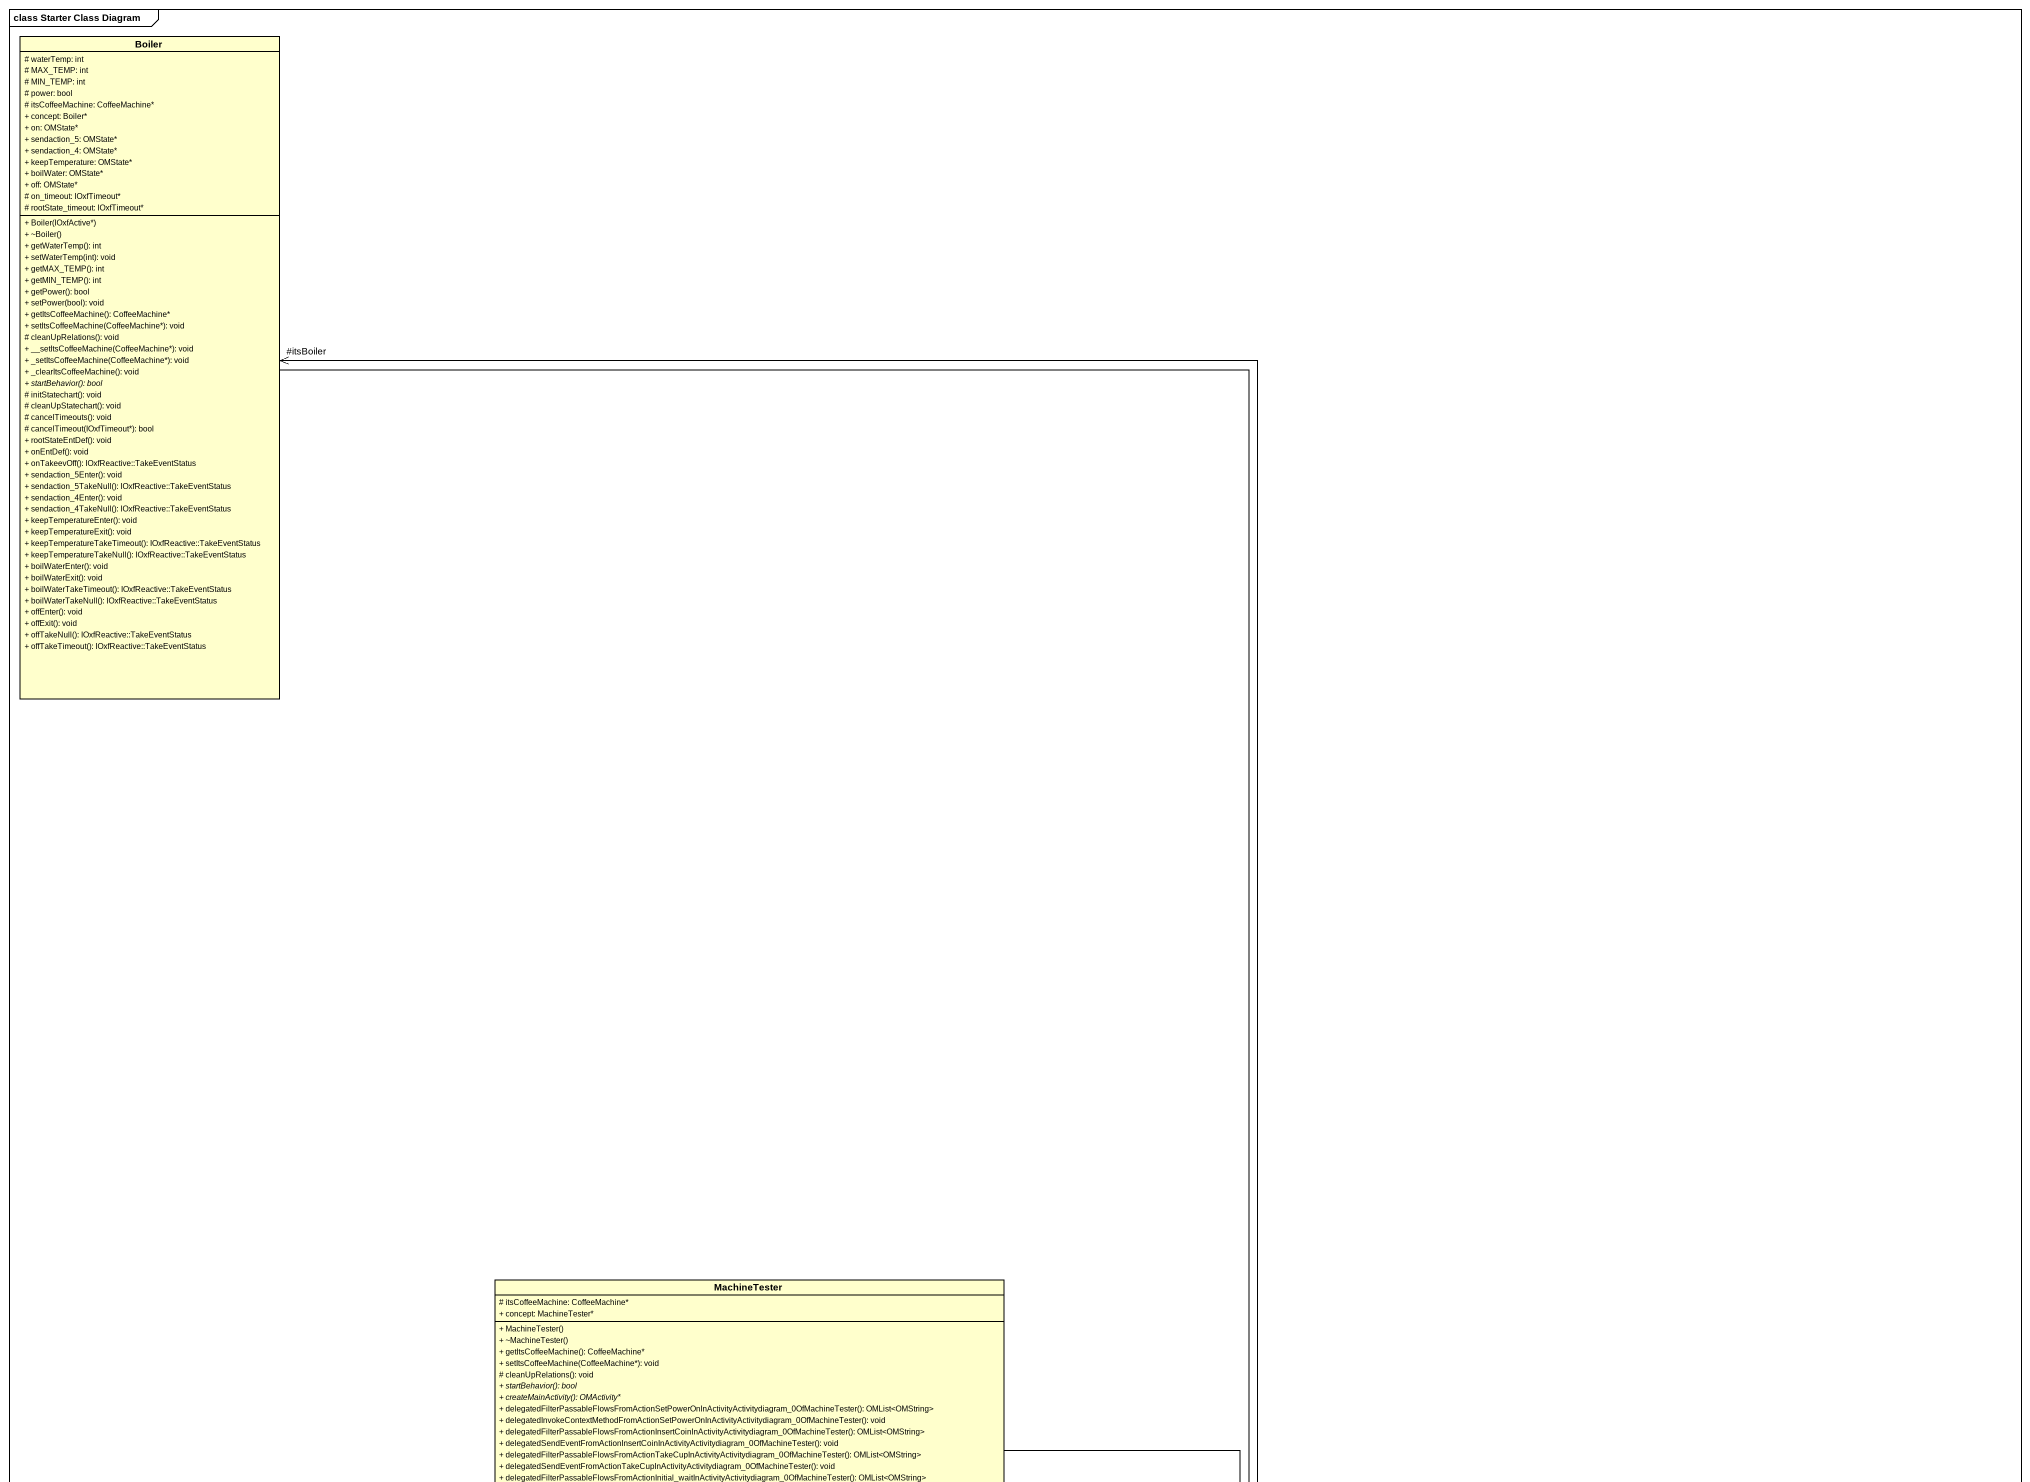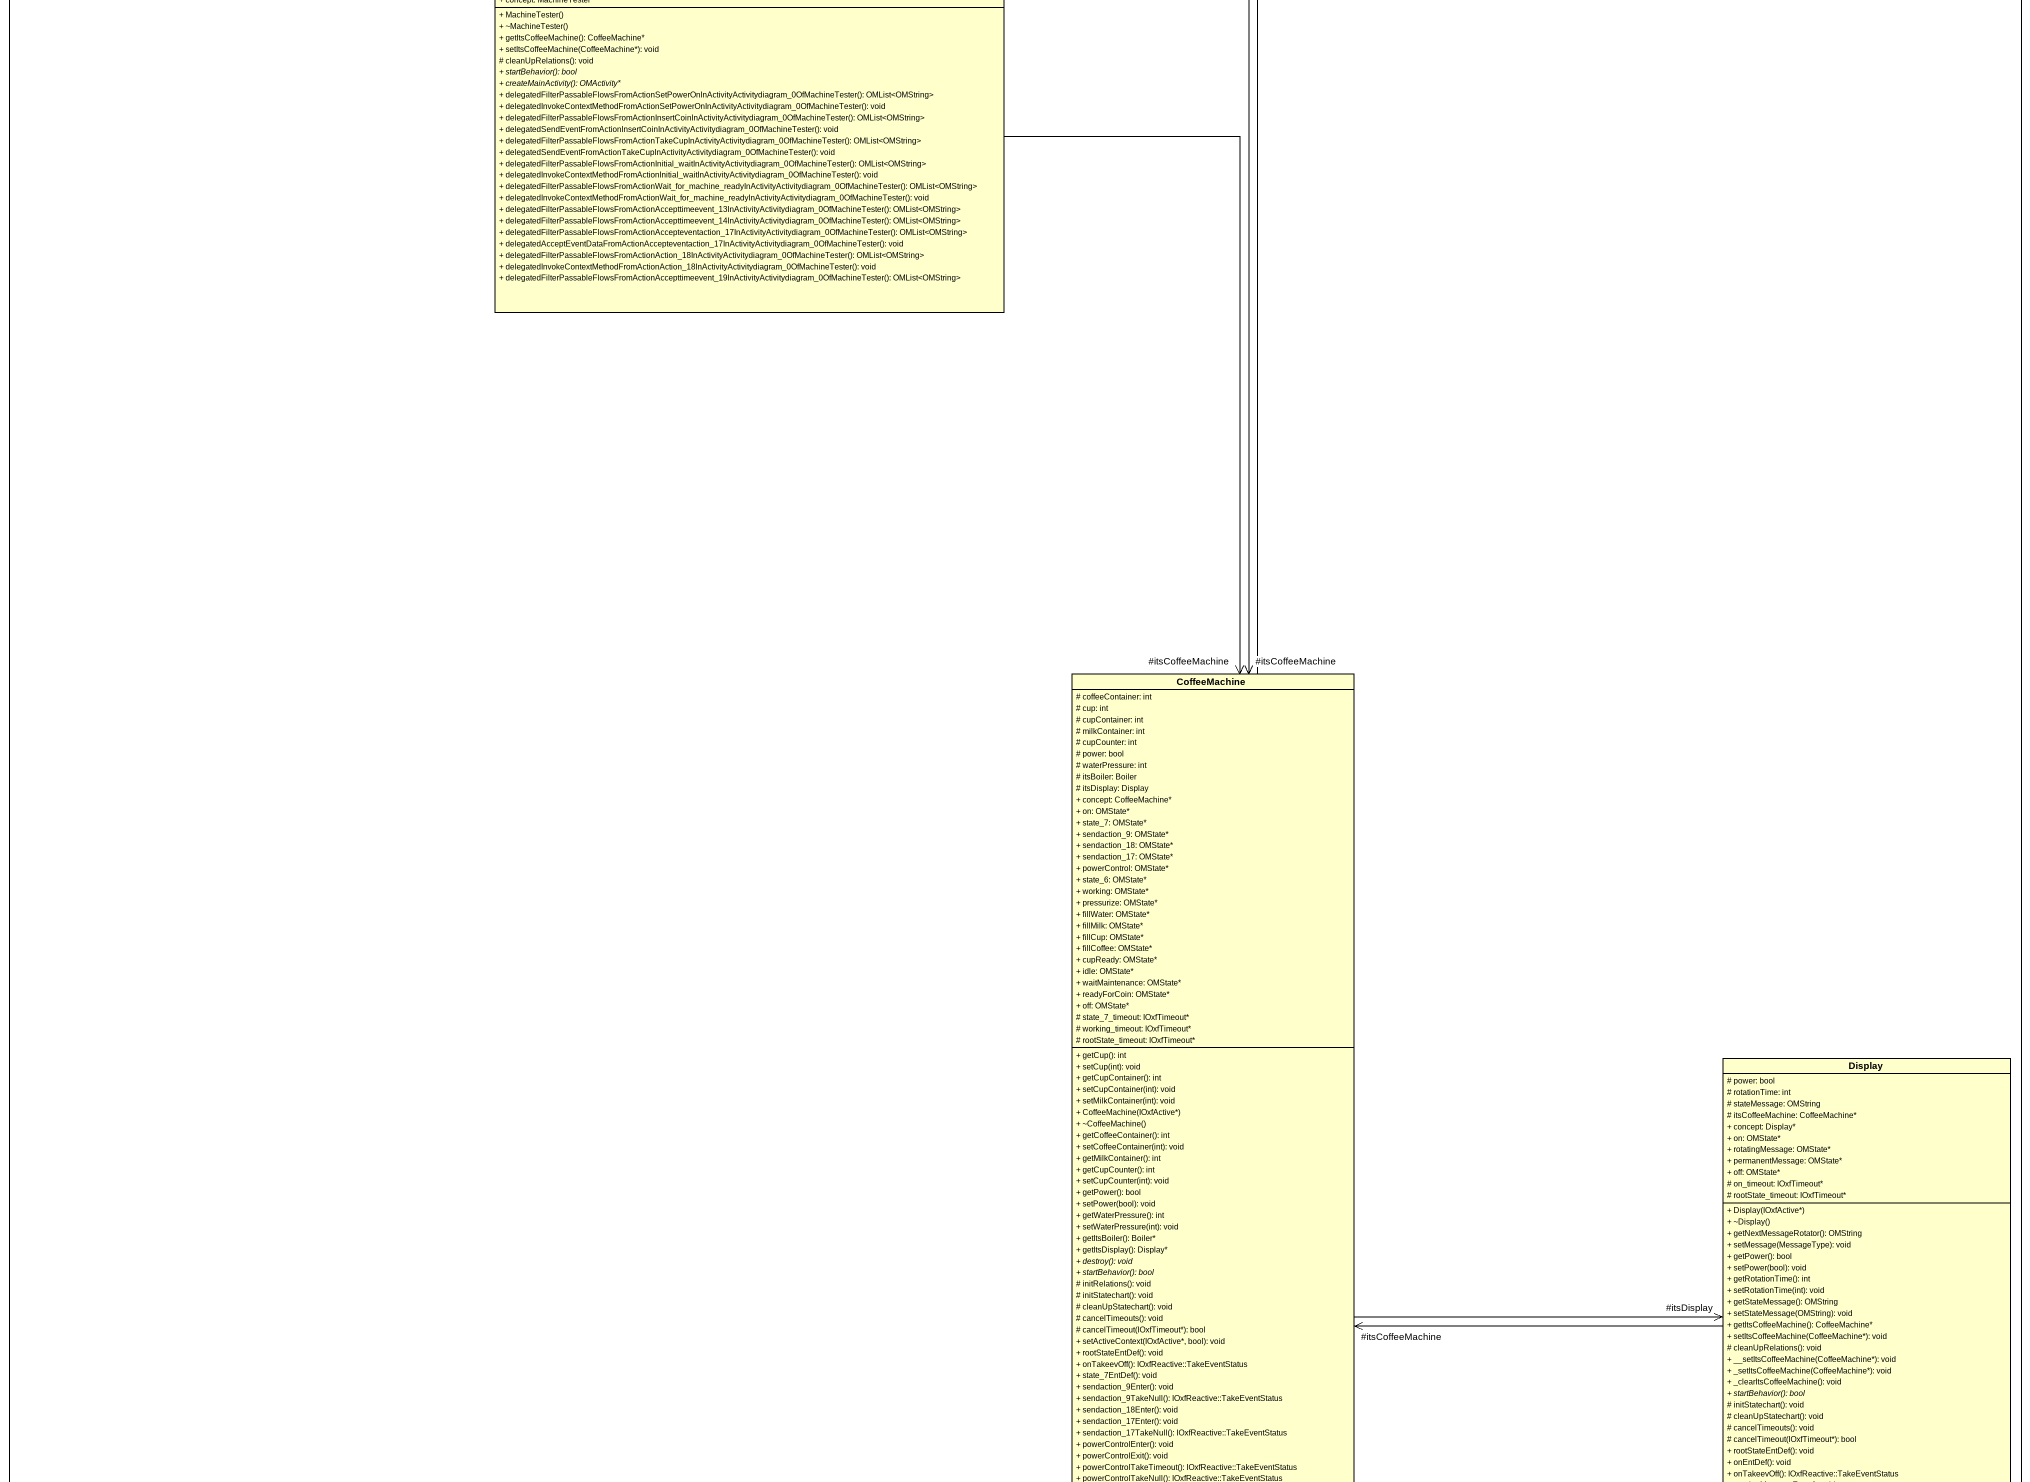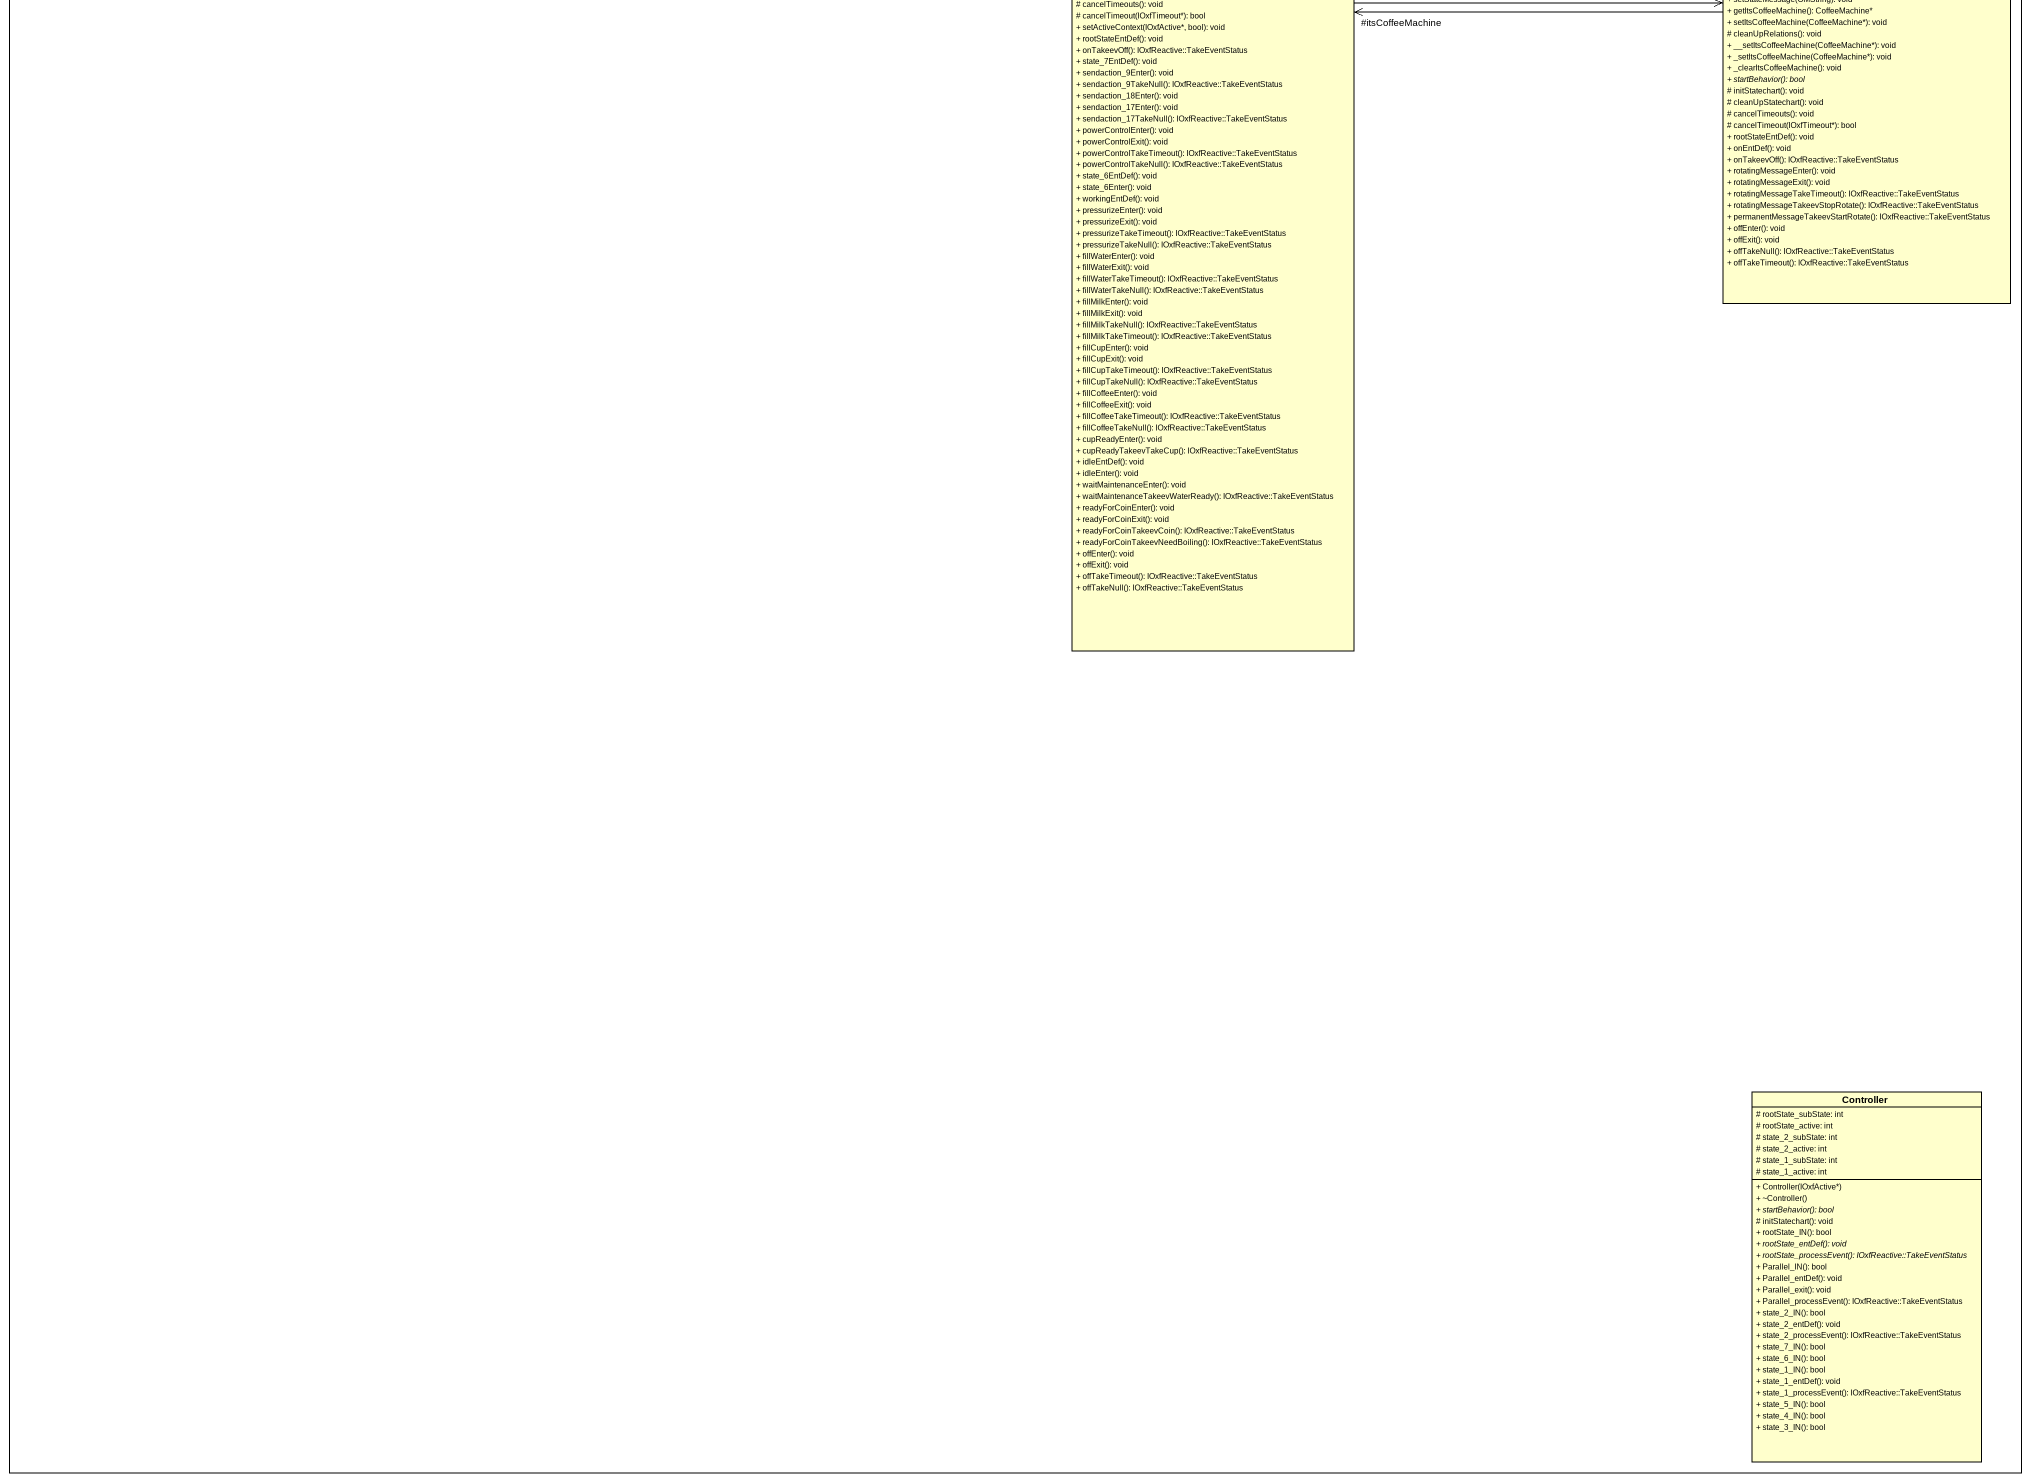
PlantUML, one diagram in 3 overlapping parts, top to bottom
@startuml
mainframe class Starter Class Diagram
hide circle
hide empty members
skinparam classAttributeIconSize 0
class Boiler {
  # waterTemp: int
  # MAX_TEMP: int
  # MIN_TEMP: int
  # power: bool
  # itsCoffeeMachine: CoffeeMachine*
  + concept: Boiler*
  + on: OMState*
  + sendaction_5: OMState*
  + sendaction_4: OMState*
  + keepTemperature: OMState*
  + boilWater: OMState*
  + off: OMState*
  # on_timeout: IOxfTimeout*
  # rootState_timeout: IOxfTimeout*
  + Boiler(IOxfActive*)
  + ~Boiler()
  + getWaterTemp(): int
  + setWaterTemp(int): void
  + getMAX_TEMP(): int
  + getMIN_TEMP(): int
  + getPower(): bool
  + setPower(bool): void
  + getItsCoffeeMachine(): CoffeeMachine*
  + setItsCoffeeMachine(CoffeeMachine*): void
  # cleanUpRelations(): void
  + __setItsCoffeeMachine(CoffeeMachine*): void
  + _setItsCoffeeMachine(CoffeeMachine*): void
  + _clearItsCoffeeMachine(): void
  {abstract} + startBehavior(): bool
  # initStatechart(): void
  # cleanUpStatechart(): void
  # cancelTimeouts(): void
  # cancelTimeout(IOxfTimeout*): bool
  + rootStateEntDef(): void
  + onEntDef(): void
  + onTakeevOff(): IOxfReactive::TakeEventStatus
  + sendaction_5Enter(): void
  + sendaction_5TakeNull(): IOxfReactive::TakeEventStatus
  + sendaction_4Enter(): void
  + sendaction_4TakeNull(): IOxfReactive::TakeEventStatus
  + keepTemperatureEnter(): void
  + keepTemperatureExit(): void
  + keepTemperatureTakeTimeout(): IOxfReactive::TakeEventStatus
  + keepTemperatureTakeNull(): IOxfReactive::TakeEventStatus
  + boilWaterEnter(): void
  + boilWaterExit(): void
  + boilWaterTakeTimeout(): IOxfReactive::TakeEventStatus
  + boilWaterTakeNull(): IOxfReactive::TakeEventStatus
  + offEnter(): void
  + offExit(): void
  + offTakeNull(): IOxfReactive::TakeEventStatus
  + offTakeTimeout(): IOxfReactive::TakeEventStatus
}
class MachineTester {
  # itsCoffeeMachine: CoffeeMachine*
  + concept: MachineTester*
  + MachineTester()
  + ~MachineTester()
  + getItsCoffeeMachine(): CoffeeMachine*
  + setItsCoffeeMachine(CoffeeMachine*): void
  # cleanUpRelations(): void
  {abstract} + startBehavior(): bool
  {abstract} + createMainActivity(): OMActivity*
  + delegatedFilterPassableFlowsFromActionSetPowerOnInActivityActivitydiagram_0OfMachineTester(): OMList<OMString>
  + delegatedInvokeContextMethodFromActionSetPowerOnInActivityActivitydiagram_0OfMachineTester(): void
  + delegatedFilterPassableFlowsFromActionInsertCoinInActivityActivitydiagram_0OfMachineTester(): OMList<OMString>
  + delegatedSendEventFromActionInsertCoinInActivityActivitydiagram_0OfMachineTester(): void
  + delegatedFilterPassableFlowsFromActionTakeCupInActivityActivitydiagram_0OfMachineTester(): OMList<OMString>
  + delegatedSendEventFromActionTakeCupInActivityActivitydiagram_0OfMachineTester(): void
  + delegatedFilterPassableFlowsFromActionInitial_waitInActivityActivitydiagram_0OfMachineTester(): OMList<OMString>
  + delegatedInvokeContextMethodFromActionInitial_waitInActivityActivitydiagram_0OfMachineTester(): void
  + delegatedFilterPassableFlowsFromActionWait_for_machine_readyInActivityActivitydiagram_0OfMachineTester(): OMList<OMString>
  + delegatedInvokeContextMethodFromActionWait_for_machine_readyInActivityActivitydiagram_0OfMachineTester(): void
  + delegatedFilterPassableFlowsFromActionAccepttimeevent_13InActivityActivitydiagram_0OfMachineTester(): OMList<OMString>
  + delegatedFilterPassableFlowsFromActionAccepttimeevent_14InActivityActivitydiagram_0OfMachineTester(): OMList<OMString>
  + delegatedFilterPassableFlowsFromActionAccepteventaction_17InActivityActivitydiagram_0OfMachineTester(): OMList<OMString>
  + delegatedAcceptEventDataFromActionAccepteventaction_17InActivityActivitydiagram_0OfMachineTester(): void
  + delegatedFilterPassableFlowsFromActionAction_18InActivityActivitydiagram_0OfMachineTester(): OMList<OMString>
  + delegatedInvokeContextMethodFromActionAction_18InActivityActivitydiagram_0OfMachineTester(): void
  + delegatedFilterPassableFlowsFromActionAccepttimeevent_19InActivityActivitydiagram_0OfMachineTester(): OMList<OMString>
}
class CoffeeMachine {
  # coffeeContainer: int
  # cup: int
  # cupContainer: int
  # milkContainer: int
  # cupCounter: int
  # power: bool
  # waterPressure: int
  # itsBoiler: Boiler
  # itsDisplay: Display
  + concept: CoffeeMachine*
  + on: OMState*
  + state_7: OMState*
  + sendaction_9: OMState*
  + sendaction_18: OMState*
  + sendaction_17: OMState*
  + powerControl: OMState*
  + state_6: OMState*
  + working: OMState*
  + pressurize: OMState*
  + fillWater: OMState*
  + fillMilk: OMState*
  + fillCup: OMState*
  + fillCoffee: OMState*
  + cupReady: OMState*
  + idle: OMState*
  + waitMaintenance: OMState*
  + readyForCoin: OMState*
  + off: OMState*
  # state_7_timeout: IOxfTimeout*
  # working_timeout: IOxfTimeout*
  # rootState_timeout: IOxfTimeout*
  + getCup(): int
  + setCup(int): void
  + getCupContainer(): int
  + setCupContainer(int): void
  + setMilkContainer(int): void
  + CoffeeMachine(IOxfActive*)
  + ~CoffeeMachine()
  + getCoffeeContainer(): int
  + setCoffeeContainer(int): void
  + getMilkContainer(): int
  + getCupCounter(): int
  + setCupCounter(int): void
  + getPower(): bool
  + setPower(bool): void
  + getWaterPressure(): int
  + setWaterPressure(int): void
  + getItsBoiler(): Boiler*
  + getItsDisplay(): Display*
  {abstract} + destroy(): void
  {abstract} + startBehavior(): bool
  # initRelations(): void
  # initStatechart(): void
  # cleanUpStatechart(): void
  # cancelTimeouts(): void
  # cancelTimeout(IOxfTimeout*): bool
  + setActiveContext(IOxfActive*, bool): void
  + rootStateEntDef(): void
  + onTakeevOff(): IOxfReactive::TakeEventStatus
  + state_7EntDef(): void
  + sendaction_9Enter(): void
  + sendaction_9TakeNull(): IOxfReactive::TakeEventStatus
  + sendaction_18Enter(): void
  + sendaction_17Enter(): void
  + sendaction_17TakeNull(): IOxfReactive::TakeEventStatus
  + powerControlEnter(): void
  + powerControlExit(): void
  + powerControlTakeTimeout(): IOxfReactive::TakeEventStatus
  + powerControlTakeNull(): IOxfReactive::TakeEventStatus
  + state_6EntDef(): void
  + state_6Enter(): void
  + workingEntDef(): void
  + pressurizeEnter(): void
  + pressurizeExit(): void
  + pressurizeTakeTimeout(): IOxfReactive::TakeEventStatus
  + pressurizeTakeNull(): IOxfReactive::TakeEventStatus
  + fillWaterEnter(): void
  + fillWaterExit(): void
  + fillWaterTakeTimeout(): IOxfReactive::TakeEventStatus
  + fillWaterTakeNull(): IOxfReactive::TakeEventStatus
  + fillMilkEnter(): void
  + fillMilkExit(): void
  + fillMilkTakeNull(): IOxfReactive::TakeEventStatus
  + fillMilkTakeTimeout(): IOxfReactive::TakeEventStatus
  + fillCupEnter(): void
  + fillCupExit(): void
  + fillCupTakeTimeout(): IOxfReactive::TakeEventStatus
  + fillCupTakeNull(): IOxfReactive::TakeEventStatus
  + fillCoffeeEnter(): void
  + fillCoffeeExit(): void
  + fillCoffeeTakeTimeout(): IOxfReactive::TakeEventStatus
  + fillCoffeeTakeNull(): IOxfReactive::TakeEventStatus
  + cupReadyEnter(): void
  + cupReadyTakeevTakeCup(): IOxfReactive::TakeEventStatus
  + idleEntDef(): void
  + idleEnter(): void
  + waitMaintenanceEnter(): void
  + waitMaintenanceTakeevWaterReady(): IOxfReactive::TakeEventStatus
  + readyForCoinEnter(): void
  + readyForCoinExit(): void
  + readyForCoinTakeevCoin(): IOxfReactive::TakeEventStatus
  + readyForCoinTakeevNeedBoiling(): IOxfReactive::TakeEventStatus
  + offEnter(): void
  + offExit(): void
  + offTakeTimeout(): IOxfReactive::TakeEventStatus
  + offTakeNull(): IOxfReactive::TakeEventStatus
}
class Display {
  # power: bool
  # rotationTime: int
  # stateMessage: OMString
  # itsCoffeeMachine: CoffeeMachine*
  + concept: Display*
  + on: OMState*
  + rotatingMessage: OMState*
  + permanentMessage: OMState*
  + off: OMState*
  # on_timeout: IOxfTimeout*
  # rootState_timeout: IOxfTimeout*
  + Display(IOxfActive*)
  + ~Display()
  + getNextMessageRotator(): OMString
  + setMessage(MessageType): void
  + getPower(): bool
  + setPower(bool): void
  + getRotationTime(): int
  + setRotationTime(int): void
  + getStateMessage(): OMString
  + setStateMessage(OMString): void
  + getItsCoffeeMachine(): CoffeeMachine*
  + setItsCoffeeMachine(CoffeeMachine*): void
  # cleanUpRelations(): void
  + __setItsCoffeeMachine(CoffeeMachine*): void
  + _setItsCoffeeMachine(CoffeeMachine*): void
  + _clearItsCoffeeMachine(): void
  {abstract} + startBehavior(): bool
  # initStatechart(): void
  # cleanUpStatechart(): void
  # cancelTimeouts(): void
  # cancelTimeout(IOxfTimeout*): bool
  + rootStateEntDef(): void
  + onEntDef(): void
  + onTakeevOff(): IOxfReactive::TakeEventStatus
  + rotatingMessageEnter(): void
  + rotatingMessageExit(): void
  + rotatingMessageTakeTimeout(): IOxfReactive::TakeEventStatus
  + rotatingMessageTakeevStopRotate(): IOxfReactive::TakeEventStatus
  + permanentMessageTakeevStartRotate(): IOxfReactive::TakeEventStatus
  + offEnter(): void
  + offExit(): void
  + offTakeNull(): IOxfReactive::TakeEventStatus
  + offTakeTimeout(): IOxfReactive::TakeEventStatus
}
class Controller {
  # rootState_subState: int
  # rootState_active: int
  # state_2_subState: int
  # state_2_active: int
  # state_1_subState: int
  # state_1_active: int
  + Controller(IOxfActive*)
  + ~Controller()
  {abstract} + startBehavior(): bool
  # initStatechart(): void
  + rootState_IN(): bool
  {abstract} + rootState_entDef(): void
  {abstract} + rootState_processEvent(): IOxfReactive::TakeEventStatus
  + Parallel_IN(): bool
  + Parallel_entDef(): void
  + Parallel_exit(): void
  + Parallel_processEvent(): IOxfReactive::TakeEventStatus
  + state_2_IN(): bool
  + state_2_entDef(): void
  + state_2_processEvent(): IOxfReactive::TakeEventStatus
  + state_7_IN(): bool
  + state_6_IN(): bool
  + state_1_IN(): bool
  + state_1_entDef(): void
  + state_1_processEvent(): IOxfReactive::TakeEventStatus
  + state_5_IN(): bool
  + state_4_IN(): bool
  + state_3_IN(): bool
}
Boiler --> "#itsCoffeeMachine" CoffeeMachine
MachineTester --> "#itsCoffeeMachine" CoffeeMachine
CoffeeMachine -up-> "#itsBoiler" Boiler
CoffeeMachine -right-> "#itsDisplay" Display
Display -left-> "#itsCoffeeMachine" CoffeeMachine
@enduml
